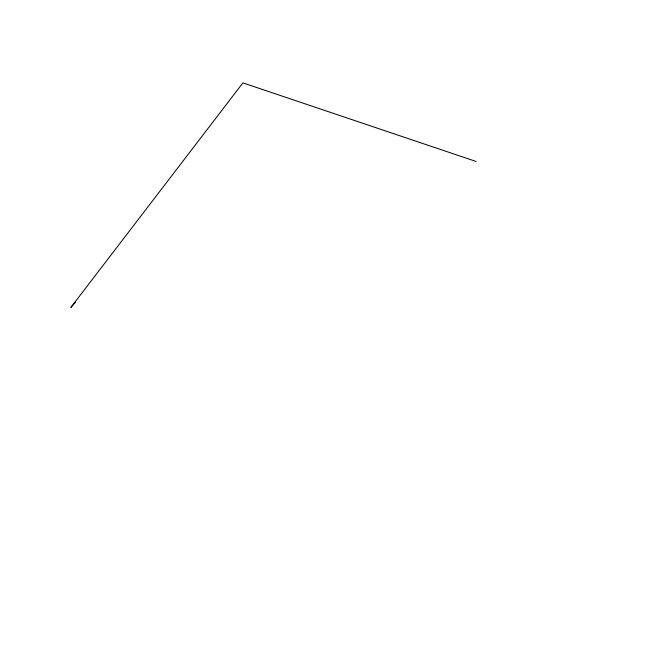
<?xml version="1.0" encoding="UTF-8"?>
<svg xmlns="http://www.w3.org/2000/svg" width="659" height="659" viewBox="0 0 659 659"><rect width="100%" height="100%" fill="white"/><g stroke="black" fill="none" stroke-linecap="round" stroke-linejoin="round"><path stroke-width="0.99" d="M75.546 302.184L70.834 307.481L242.916 82.869L476.103 161.471"/></g></svg>
